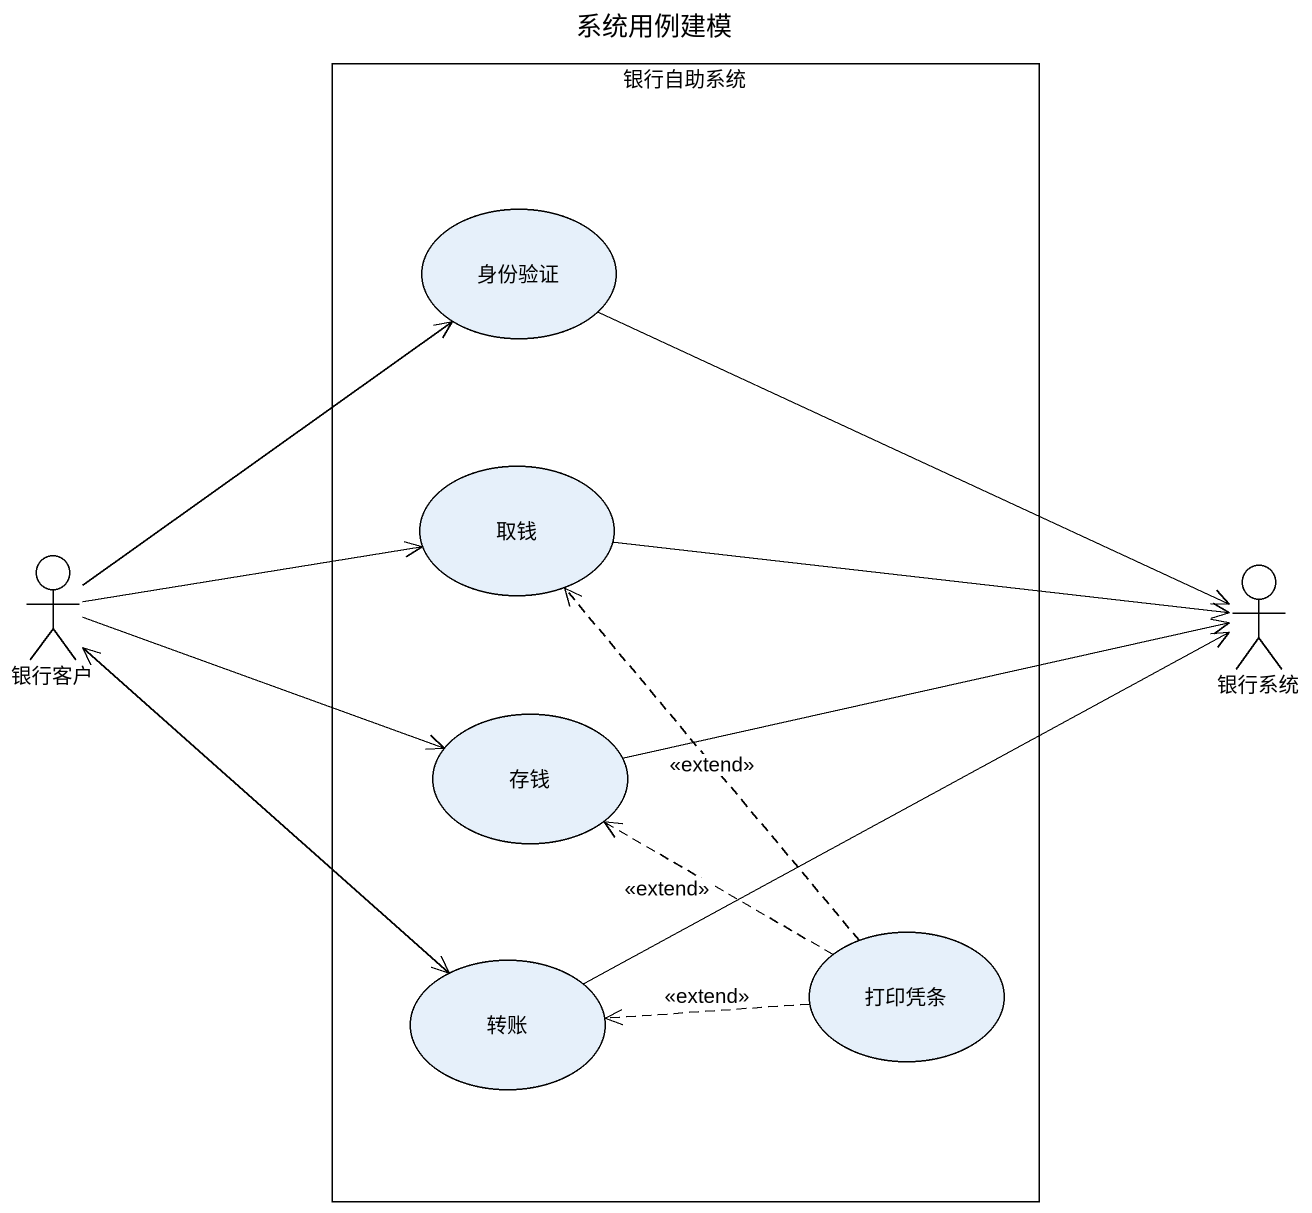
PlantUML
@startuml
title 系统用例建模
rectangle 银行自助系统 {
  usecase 身份验证
  usecase 取钱
  usecase 存钱
  usecase 转账
  usecase 打印凭条
}
actor 银行客户
actor 银行系统
身份验证 -right-> 银行系统
取钱 -right-> 银行系统
银行客户 -up-> 身份验证
银行客户 -right-> 取钱
银行客户 -right-> 存钱
银行客户 <--> 转账
存钱 -right-> 银行系统
转账 -right-> 银行系统
打印凭条 .up.> 取钱 : <<extend>>
打印凭条 .left.> 存钱 : <<extend>>
打印凭条 .left.> 转账 : <<extend>>
@enduml
